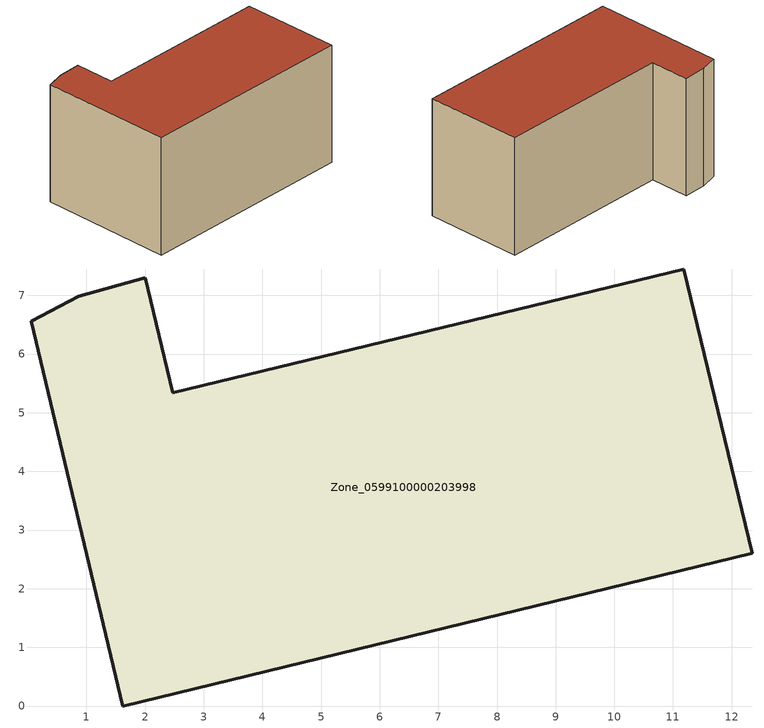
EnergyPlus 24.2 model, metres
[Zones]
Zone_0599100000203998
 floor ground (C_G): 0.06,6.56 0.87,6.98 2,7.3 2.47,5.34 11.18,7.45 12.35,2.6 1.62,0 z0
 wall outside (C_F): 1.62,0 12.35,2.6 11.18,7.45 2.47,5.34 2,7.3 0.87,6.98 0.06,6.56 1.62,0 z0:6.02
 roof outside (C_R): 0.87,6.98 0.06,6.56 1.62,0 12.35,2.6 11.18,7.45 2.47,5.34 2,7.3 z6.02
[BUILDING]
Pand.0599100000203998: North Axis=0; Terrain=City; Loads Convergence Tolerance Value=0.04; Temperature Convergence Tolerance Value=0.4; Solar Distribution=FullExterior; Maximum Number of Warmup Days=25; Minimum Number of Warmup Days=1
[Site:Location]
Rotterdam.The.Hague.AP_ZH_NLD Design_Conditions: Latitude=51.96; Longitude=4.45; Time Zone=1; Elevation=-4.5
[SITE:GROUNDTEMPERATURE:BUILDINGSURFACE]
18, 18, 18, 18, 18, 18, 18, 18, 18, 18, 18, 18
[MATERIAL] Thermal Absorptance=0.9; Solar Absorptance=0.7; Visible Absorptance=0.7
Name | Roughness | Thickness | Conductivity | Density | Specific Heat
G.TC.1975-1991 | MediumSmooth | 0.15 | 0.288461 | 540 | 1210
F.TC.1975-1991 | Rough | 0.3 | 0.230769 | 1920 | 840
R.TC.1975-1991 | MediumRough | 0.2 | 0.153846 | 1500 | 1000
[CONSTRUCTION]
C_G: G.TC.1975-1991
C_F: F.TC.1975-1991
C_R: R.TC.1975-1991
[ZONE]
Zone_0599100000203998: Type=1; Multiplier=1; Ceiling Height=Autocalculate; Volume=Autocalculate; Floor Area=autocalculate; Part of Total Floor Area=Yes
[ZONEINFILTRATION:DESIGNFLOWRATE]
Infil_Zone_0599100000203998: Zone or ZoneList or Space or SpaceList=Zone_0599100000203998; Schedule=AlwaysOn; Design Flow Rate Calculation Method=Flow/Area; Flow Rate per Floor Area=0.003; Constant Term Coefficient=1; Temperature Term Coefficient=0; Velocity Term Coefficient=0; Velocity Squared Term Coefficient=0
[HVACTEMPLATE:ZONE:IDEALLOADSAIRSYSTEM]
Zone_0599100000203998: Maximum Heating Supply Air Temperature=50; Minimum Cooling Supply Air Temperature=13; Maximum Heating Supply Air Humidity Ratio=0.0156; Minimum Cooling Supply Air Humidity Ratio=0.0077; Heating Limit=NoLimit; Cooling Limit=NoLimit; Dehumidification Control Type=ConstantSensibleHeatRatio; Cooling Sensible Heat Ratio=0.7; Dehumidification Setpoint=60; Humidification Control Type=None; Humidification Setpoint=30; Outdoor Air Method=None; Outdoor Air Flow Rate per Person=0.00944; Outdoor Air Flow Rate per Zone Floor Area=0; Outdoor Air Flow Rate per Zone=0; Demand Controlled Ventilation Type=None; Outdoor Air Economizer Type=NoEconomizer; Heat Recovery Type=None; Sensible Heat Recovery Effectiveness=0.7; Latent Heat Recovery Effectiveness=0.65
[ZONECONTROL:THERMOSTAT]
ThermostatControl_Zone_0599100000203998: Zone or ZoneList=Zone_0599100000203998; Control Type Schedule=DualSetpointControlType; Control 1=Thermostat_Zone_0599100000203998; Temperature Difference Between Cutout And Setpoint=0
[THERMOSTATSETPOINT:DUALSETPOINT]
Thermostat_Zone_0599100000203998: Heating Setpoint Temperature Schedule=HeatingSetpoint_Zone_0599100000203998; Cooling Setpoint Temperature Schedule=CoolingSetpoint_Zone_0599100000203998
[SCHEDULE:COMPACT]
HeatingSetpoint_Zone_0599100000203998: Through: 12/31, For: AllDays, Until: 24:00, 21
CoolingSetpoint_Zone_0599100000203998: Through: 12/31, For: AllDays, Until: 24:00, 24
DualSetpointControlType: Through: 12/31, For: AllDays, Until: 24:00, 4
AlwaysOn: Through: 12/31, For: AllDays, Until: 24:00, 1
